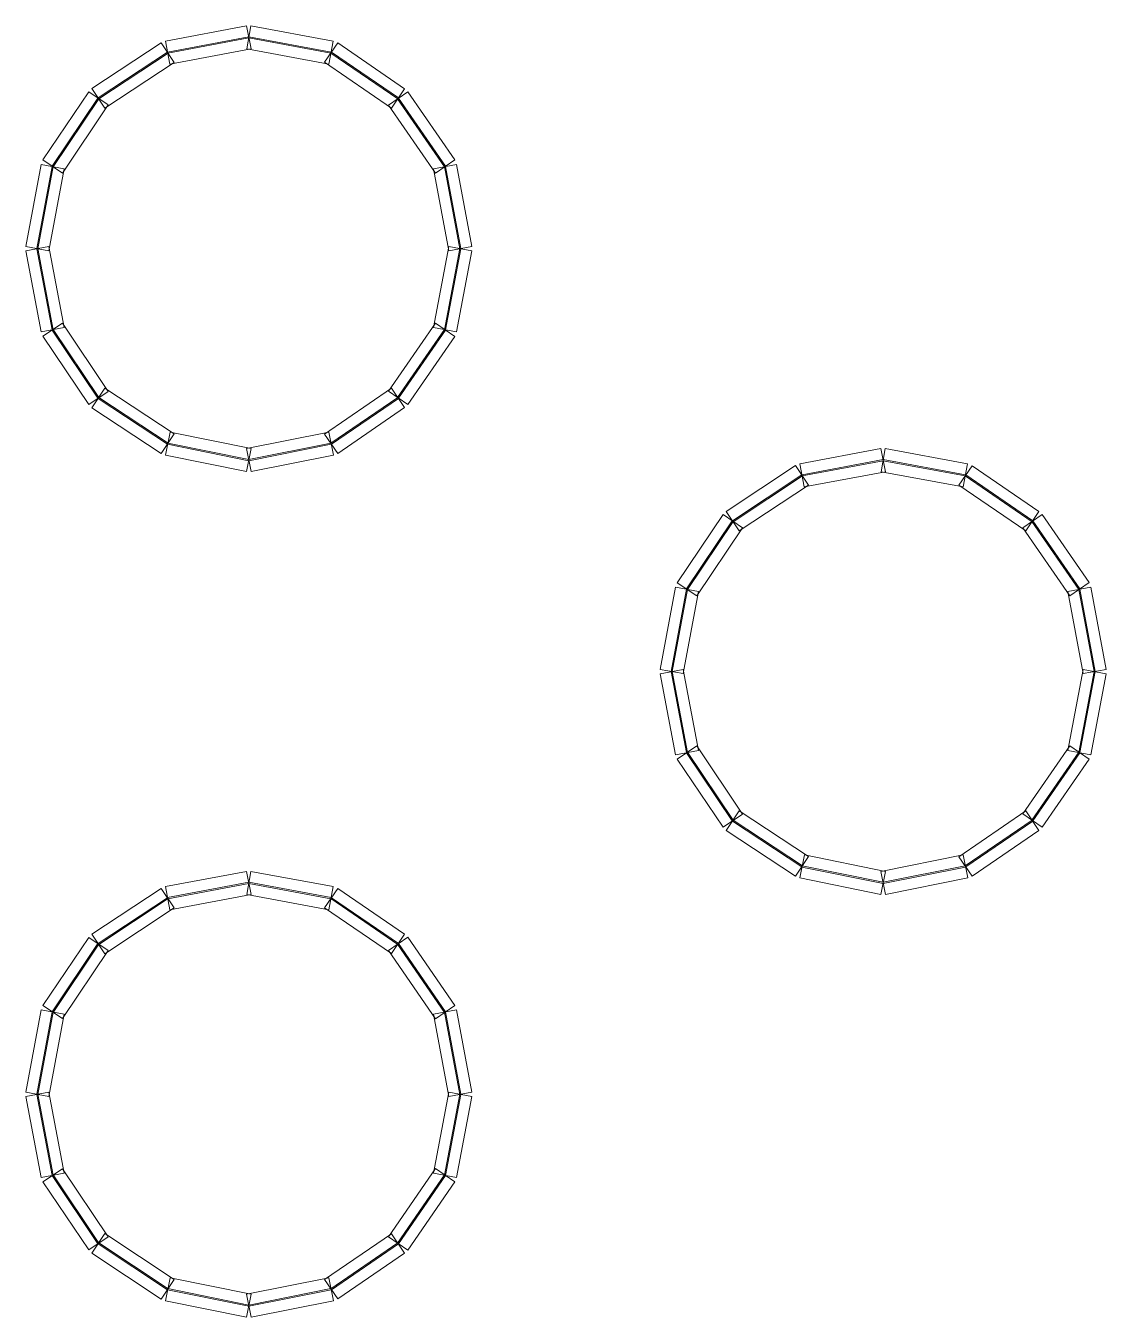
# Model space of a CAD drawing. Header units: millimetres. Extents: x -200 to 200, y -162 to 219.
# Drawn here: x 152.11 to 176.44, y -57.4 to -28.31 of the extents above; entities that cross this region are included whole.
import ezdxf

# ---------------------------------------------------------------- set-up
doc = ezdxf.new("R2010")
doc.units = ezdxf.units.MM
doc.header["$MEASUREMENT"] = 0

msp = doc.modelspace()

# ---------------------------------------------------------------- linework, layer by layer
at = {"color": 4, "lineweight": 5}
for points in [[(157.0835, -28.3096), (157.0835, -28.3096), (157.1814, -28.8295), (157.1814, -28.8295), (157.1814, -28.8295), (157.1814, -28.8295), (155.3562, -29.1734), (155.3562, -29.1734), (155.3562, -29.1734), (155.3562, -29.1734), (155.2582, -28.6535), (155.2582, -28.6535), (155.2582, -28.6535), (155.2582, -28.6535), (157.0835, -28.3096), (157.0835, -28.3096)], [(159.0325, -28.6534), (159.0325, -28.6534), (158.9359, -29.1735), (158.9359, -29.1735), (158.9359, -29.1735), (158.9359, -29.1735), (157.0842, -28.8296), (157.0842, -28.8296), (157.0842, -28.8296), (157.0842, -28.8296), (157.1808, -28.3095), (157.1808, -28.3095), (157.1808, -28.3095), (157.1808, -28.3095), (159.0325, -28.6534), (159.0325, -28.6534)], [(155.1613, -28.6928), (155.1613, -28.6928), (155.4531, -29.1341), (155.4531, -29.1341), (155.4531, -29.1341), (155.4531, -29.1341), (153.8923, -30.1658), (153.8923, -30.1658), (153.8923, -30.1658), (153.8923, -30.1658), (153.6006, -29.7244), (153.6006, -29.7244), (153.6006, -29.7244), (153.6006, -29.7244), (155.1613, -28.6928), (155.1613, -28.6928)], [(157.13, -28.5566), (157.13, -28.5566), (157.1349, -28.5826), (157.1349, -28.5826), (157.1349, -28.5826), (157.1349, -28.5826), (155.3096, -28.9264), (155.3096, -28.9264), (155.3096, -28.9264), (155.3096, -28.9264), (155.3047, -28.9005), (155.3047, -28.9005), (155.3047, -28.9005), (155.3047, -28.9005), (157.13, -28.5566), (157.13, -28.5566)], [(158.9866, -28.9004), (158.9866, -28.9004), (158.9818, -28.9265), (158.9818, -28.9265), (158.9818, -28.9265), (158.9818, -28.9265), (157.1301, -28.5826), (157.1301, -28.5826), (157.1301, -28.5826), (157.1301, -28.5826), (157.1349, -28.5566), (157.1349, -28.5566), (157.1349, -28.5566), (157.1349, -28.5566), (158.9866, -28.9004), (158.9866, -28.9004)], [(160.6414, -29.7268), (160.6414, -29.7268), (160.3427, -30.1634), (160.3427, -30.1634), (160.3427, -30.1634), (160.3427, -30.1634), (158.8348, -29.1318), (158.8348, -29.1318), (158.8348, -29.1318), (158.8348, -29.1318), (159.1336, -28.6951), (159.1336, -28.6951), (159.1336, -28.6951), (159.1336, -28.6951), (160.6414, -29.7268), (160.6414, -29.7268)], [(155.2999, -28.9024), (155.2999, -28.9024), (155.3145, -28.9245), (155.3145, -28.9245), (155.3145, -28.9245), (155.3145, -28.9245), (153.7537, -29.9562), (153.7537, -29.9562), (153.7537, -29.9562), (153.7537, -29.9562), (153.7392, -29.9341), (153.7392, -29.9341), (153.7392, -29.9341), (153.7392, -29.9341), (155.2999, -28.9024), (155.2999, -28.9024)], [(160.4995, -29.9342), (160.4995, -29.9342), (160.4846, -29.956), (160.4846, -29.956), (160.4846, -29.956), (160.4846, -29.956), (158.9767, -28.9244), (158.9767, -28.9244), (158.9767, -28.9244), (158.9767, -28.9244), (158.9917, -28.9025), (158.9917, -28.9025), (158.9917, -28.9025), (158.9917, -28.9025), (160.4995, -29.9342), (160.4995, -29.9342)], [(153.5269, -29.7975), (153.5269, -29.7975), (153.966, -30.0927), (153.966, -30.0927), (153.966, -30.0927), (153.966, -30.0927), (152.9343, -31.627), (152.9343, -31.627), (152.9343, -31.627), (152.9343, -31.627), (152.4952, -31.3318), (152.4952, -31.3318), (152.4952, -31.3318), (152.4952, -31.3318), (153.5269, -29.7975), (153.5269, -29.7975)], [(153.7355, -29.9377), (153.7355, -29.9377), (153.7574, -29.9525), (153.7574, -29.9525), (153.7574, -29.9525), (153.7574, -29.9525), (152.7257, -31.4868), (152.7257, -31.4868), (152.7257, -31.4868), (152.7257, -31.4868), (152.7038, -31.472), (152.7038, -31.472), (152.7038, -31.472), (152.7038, -31.472), (153.7355, -29.9377), (153.7355, -29.9377)], [(161.7679, -31.3292), (161.7679, -31.3292), (161.3324, -31.6296), (161.3324, -31.6296), (161.3324, -31.6296), (161.3324, -31.6296), (160.2743, -30.0953), (160.2743, -30.0953), (160.2743, -30.0953), (160.2743, -30.0953), (160.7098, -29.7949), (160.7098, -29.7949), (160.7098, -29.7949), (160.7098, -29.7949), (161.7679, -31.3292), (161.7679, -31.3292)], [(161.5611, -31.4719), (161.5611, -31.4719), (161.5393, -31.4869), (161.5393, -31.4869), (161.5393, -31.4869), (161.5393, -31.4869), (160.4811, -29.9526), (160.4811, -29.9526), (160.4811, -29.9526), (160.4811, -29.9526), (160.5029, -29.9376), (160.5029, -29.9376), (160.5029, -29.9376), (160.5029, -29.9376), (161.5611, -31.4719), (161.5611, -31.4719)], [(152.4547, -31.4311), (152.4547, -31.4311), (152.9749, -31.5277), (152.9749, -31.5277), (152.9749, -31.5277), (152.9749, -31.5277), (152.631, -33.3795), (152.631, -33.3795), (152.631, -33.3795), (152.631, -33.3795), (152.1108, -33.2828), (152.1108, -33.2828), (152.1108, -33.2828), (152.1108, -33.2828), (152.4547, -31.4311), (152.4547, -31.4311)], [(152.7018, -31.477), (152.7018, -31.477), (152.7278, -31.4818), (152.7278, -31.4818), (152.7278, -31.4818), (152.7278, -31.4818), (152.3839, -33.3336), (152.3839, -33.3336), (152.3839, -33.3336), (152.3839, -33.3336), (152.3579, -33.3287), (152.3579, -33.3287), (152.3579, -33.3287), (152.3579, -33.3287), (152.7018, -31.477), (152.7018, -31.477)], [(162.1541, -33.2828), (162.1541, -33.2828), (161.634, -33.3795), (161.634, -33.3795), (161.634, -33.3795), (161.634, -33.3795), (161.2901, -31.5277), (161.2901, -31.5277), (161.2901, -31.5277), (161.2901, -31.5277), (161.8102, -31.4311), (161.8102, -31.4311), (161.8102, -31.4311), (161.8102, -31.4311), (162.1541, -33.2828), (162.1541, -33.2828)], [(161.9071, -33.3287), (161.9071, -33.3287), (161.8811, -33.3336), (161.8811, -33.3336), (161.8811, -33.3336), (161.8811, -33.3336), (161.5372, -31.4818), (161.5372, -31.4818), (161.5372, -31.4818), (161.5372, -31.4818), (161.5632, -31.477), (161.5632, -31.477), (161.5632, -31.477), (161.5632, -31.477), (161.9071, -33.3287), (161.9071, -33.3287)], [(152.1109, -33.3801), (152.1109, -33.3801), (152.6308, -33.2822), (152.6308, -33.2822), (152.6308, -33.2822), (152.6308, -33.2822), (152.9747, -35.1074), (152.9747, -35.1074), (152.9747, -35.1074), (152.9747, -35.1074), (152.4548, -35.2054), (152.4548, -35.2054), (152.4548, -35.2054), (152.4548, -35.2054), (152.1109, -33.3801), (152.1109, -33.3801)], [(152.3579, -33.3336), (152.3579, -33.3336), (152.3839, -33.3287), (152.3839, -33.3287), (152.3839, -33.3287), (152.3839, -33.3287), (152.7278, -35.154), (152.7278, -35.154), (152.7278, -35.154), (152.7278, -35.154), (152.7018, -35.1589), (152.7018, -35.1589), (152.7018, -35.1589), (152.7018, -35.1589), (152.3579, -33.3336), (152.3579, -33.3336)], [(161.8101, -35.2054), (161.8101, -35.2054), (161.2902, -35.1074), (161.2902, -35.1074), (161.2902, -35.1074), (161.2902, -35.1074), (161.6341, -33.2822), (161.6341, -33.2822), (161.6341, -33.2822), (161.6341, -33.2822), (162.154, -33.3801), (162.154, -33.3801), (162.154, -33.3801), (162.154, -33.3801), (161.8101, -35.2054), (161.8101, -35.2054)], [(161.5632, -35.1589), (161.5632, -35.1589), (161.5372, -35.154), (161.5372, -35.154), (161.5372, -35.154), (161.5372, -35.154), (161.8811, -33.3287), (161.8811, -33.3287), (161.8811, -33.3287), (161.8811, -33.3287), (161.9071, -33.3336), (161.9071, -33.3336), (161.9071, -33.3336), (161.9071, -33.3336), (161.5632, -35.1589), (161.5632, -35.1589)], [(152.4952, -35.304), (152.4952, -35.304), (152.9343, -35.0088), (152.9343, -35.0088), (152.9343, -35.0088), (152.9343, -35.0088), (153.966, -36.5431), (153.966, -36.5431), (153.966, -36.5431), (153.966, -36.5431), (153.5269, -36.8383), (153.5269, -36.8383), (153.5269, -36.8383), (153.5269, -36.8383), (152.4952, -35.304), (152.4952, -35.304)], [(152.7038, -35.1638), (152.7038, -35.1638), (152.7257, -35.149), (152.7257, -35.149), (152.7257, -35.149), (152.7257, -35.149), (153.7574, -36.6833), (153.7574, -36.6833), (153.7574, -36.6833), (153.7574, -36.6833), (153.7355, -36.6981), (153.7355, -36.6981), (153.7355, -36.6981), (153.7355, -36.6981), (152.7038, -35.1638), (152.7038, -35.1638)], [(160.7098, -36.8409), (160.7098, -36.8409), (160.2743, -36.5405), (160.2743, -36.5405), (160.2743, -36.5405), (160.2743, -36.5405), (161.3324, -35.0062), (161.3324, -35.0062), (161.3324, -35.0062), (161.3324, -35.0062), (161.7679, -35.3066), (161.7679, -35.3066), (161.7679, -35.3066), (161.7679, -35.3066), (160.7098, -36.8409), (160.7098, -36.8409)], [(160.5029, -36.6982), (160.5029, -36.6982), (160.4811, -36.6832), (160.4811, -36.6832), (160.4811, -36.6832), (160.4811, -36.6832), (161.5393, -35.1489), (161.5393, -35.1489), (161.5393, -35.1489), (161.5393, -35.1489), (161.5611, -35.1639), (161.5611, -35.1639), (161.5611, -35.1639), (161.5611, -35.1639), (160.5029, -36.6982), (160.5029, -36.6982)], [(153.6006, -36.9114), (153.6006, -36.9114), (153.8923, -36.47), (153.8923, -36.47), (153.8923, -36.47), (153.8923, -36.47), (155.4531, -37.5017), (155.4531, -37.5017), (155.4531, -37.5017), (155.4531, -37.5017), (155.1613, -37.9431), (155.1613, -37.9431), (155.1613, -37.9431), (155.1613, -37.9431), (153.6006, -36.9114), (153.6006, -36.9114)], [(159.1336, -37.9407), (159.1336, -37.9407), (158.8348, -37.5041), (158.8348, -37.5041), (158.8348, -37.5041), (158.8348, -37.5041), (160.3427, -36.4724), (160.3427, -36.4724), (160.3427, -36.4724), (160.3427, -36.4724), (160.6414, -36.909), (160.6414, -36.909), (160.6414, -36.909), (160.6414, -36.909), (159.1336, -37.9407), (159.1336, -37.9407)], [(153.7392, -36.7018), (153.7392, -36.7018), (153.7537, -36.6797), (153.7537, -36.6797), (153.7537, -36.6797), (153.7537, -36.6797), (155.3145, -37.7114), (155.3145, -37.7114), (155.3145, -37.7114), (155.3145, -37.7114), (155.2999, -37.7334), (155.2999, -37.7334), (155.2999, -37.7334), (155.2999, -37.7334), (153.7392, -36.7018), (153.7392, -36.7018)], [(158.9917, -37.7333), (158.9917, -37.7333), (158.9767, -37.7115), (158.9767, -37.7115), (158.9767, -37.7115), (158.9767, -37.7115), (160.4846, -36.6798), (160.4846, -36.6798), (160.4846, -36.6798), (160.4846, -36.6798), (160.4995, -36.7016), (160.4995, -36.7016), (160.4995, -36.7016), (160.4995, -36.7016), (158.9917, -37.7333), (158.9917, -37.7333)], [(155.2546, -37.9816), (155.2546, -37.9816), (155.3598, -37.4631), (155.3598, -37.4631), (155.3598, -37.4631), (155.3598, -37.4631), (157.1851, -37.8335), (157.1851, -37.8335), (157.1851, -37.8335), (157.1851, -37.8335), (157.0799, -38.352), (157.0799, -38.352), (157.0799, -38.352), (157.0799, -38.352), (155.2546, -37.9816), (155.2546, -37.9816)], [(157.1843, -38.3521), (157.1843, -38.3521), (157.0806, -37.8333), (157.0806, -37.8333), (157.0806, -37.8333), (157.0806, -37.8333), (158.9323, -37.463), (158.9323, -37.463), (158.9323, -37.463), (158.9323, -37.463), (159.0361, -37.9818), (159.0361, -37.9818), (159.0361, -37.9818), (159.0361, -37.9818), (157.1843, -38.3521), (157.1843, -38.3521)], [(155.3046, -37.7354), (155.3046, -37.7354), (155.3098, -37.7094), (155.3098, -37.7094), (155.3098, -37.7094), (155.3098, -37.7094), (157.1351, -38.0798), (157.1351, -38.0798), (157.1351, -38.0798), (157.1351, -38.0798), (157.1298, -38.1057), (157.1298, -38.1057), (157.1298, -38.1057), (157.1298, -38.1057), (155.3046, -37.7354), (155.3046, -37.7354)], [(157.1351, -38.1057), (157.1351, -38.1057), (157.1299, -38.0798), (157.1299, -38.0798), (157.1299, -38.0798), (157.1299, -38.0798), (158.9816, -37.7094), (158.9816, -37.7094), (158.9816, -37.7094), (158.9816, -37.7094), (158.9868, -37.7354), (158.9868, -37.7354), (158.9868, -37.7354), (158.9868, -37.7354), (157.1351, -38.1057), (157.1351, -38.1057)], [(171.3683, -37.8328), (171.3683, -37.8328), (171.4662, -38.3527), (171.4662, -38.3527), (171.4662, -38.3527), (171.4662, -38.3527), (169.6409, -38.6966), (169.6409, -38.6966), (169.6409, -38.6966), (169.6409, -38.6966), (169.543, -38.1767), (169.543, -38.1767), (169.543, -38.1767), (169.543, -38.1767), (171.3683, -37.8328), (171.3683, -37.8328)], [(171.4148, -38.0797), (171.4148, -38.0797), (171.4197, -38.1057), (171.4197, -38.1057), (171.4197, -38.1057), (171.4197, -38.1057), (169.5944, -38.4496), (169.5944, -38.4496), (169.5944, -38.4496), (169.5944, -38.4496), (169.5895, -38.4236), (169.5895, -38.4236), (169.5895, -38.4236), (169.5895, -38.4236), (171.4148, -38.0797), (171.4148, -38.0797)], [(173.3173, -38.1765), (173.3173, -38.1765), (173.2207, -38.6967), (173.2207, -38.6967), (173.2207, -38.6967), (173.2207, -38.6967), (171.3689, -38.3528), (171.3689, -38.3528), (171.3689, -38.3528), (171.3689, -38.3528), (171.4655, -37.8327), (171.4655, -37.8327), (171.4655, -37.8327), (171.4655, -37.8327), (173.3173, -38.1765), (173.3173, -38.1765)], [(173.2714, -38.4236), (173.2714, -38.4236), (173.2665, -38.4496), (173.2665, -38.4496), (173.2665, -38.4496), (173.2665, -38.4496), (171.4148, -38.1057), (171.4148, -38.1057), (171.4148, -38.1057), (171.4148, -38.1057), (171.4196, -38.0797), (171.4196, -38.0797), (171.4196, -38.0797), (171.4196, -38.0797), (173.2714, -38.4236), (173.2714, -38.4236)], [(169.4461, -38.216), (169.4461, -38.216), (169.7378, -38.6573), (169.7378, -38.6573), (169.7378, -38.6573), (169.7378, -38.6573), (168.1771, -39.689), (168.1771, -39.689), (168.1771, -39.689), (168.1771, -39.689), (167.8853, -39.2476), (167.8853, -39.2476), (167.8853, -39.2476), (167.8853, -39.2476), (169.4461, -38.216), (169.4461, -38.216)], [(174.9262, -39.25), (174.9262, -39.25), (174.6274, -39.6866), (174.6274, -39.6866), (174.6274, -39.6866), (174.6274, -39.6866), (173.1196, -38.655), (173.1196, -38.655), (173.1196, -38.655), (173.1196, -38.655), (173.4183, -38.2183), (173.4183, -38.2183), (173.4183, -38.2183), (173.4183, -38.2183), (174.9262, -39.25), (174.9262, -39.25)], [(169.5847, -38.4256), (169.5847, -38.4256), (169.5993, -38.4477), (169.5993, -38.4477), (169.5993, -38.4477), (169.5993, -38.4477), (168.0385, -39.4793), (168.0385, -39.4793), (168.0385, -39.4793), (168.0385, -39.4793), (168.0239, -39.4573), (168.0239, -39.4573), (168.0239, -39.4573), (168.0239, -39.4573), (169.5847, -38.4256), (169.5847, -38.4256)], [(174.7843, -39.4574), (174.7843, -39.4574), (174.7693, -39.4792), (174.7693, -39.4792), (174.7693, -39.4792), (174.7693, -39.4792), (173.2615, -38.4476), (173.2615, -38.4476), (173.2615, -38.4476), (173.2615, -38.4476), (173.2764, -38.4257), (173.2764, -38.4257), (173.2764, -38.4257), (173.2764, -38.4257), (174.7843, -39.4574), (174.7843, -39.4574)], [(167.8117, -39.3207), (167.8117, -39.3207), (168.2507, -39.6159), (168.2507, -39.6159), (168.2507, -39.6159), (168.2507, -39.6159), (167.2191, -41.1502), (167.2191, -41.1502), (167.2191, -41.1502), (167.2191, -41.1502), (166.78, -40.855), (166.78, -40.855), (166.78, -40.855), (166.78, -40.855), (167.8117, -39.3207), (167.8117, -39.3207)], [(168.0202, -39.4609), (168.0202, -39.4609), (168.0422, -39.4757), (168.0422, -39.4757), (168.0422, -39.4757), (168.0422, -39.4757), (167.0105, -41.01), (167.0105, -41.01), (167.0105, -41.01), (167.0105, -41.01), (166.9886, -40.9952), (166.9886, -40.9952), (166.9886, -40.9952), (166.9886, -40.9952), (168.0202, -39.4609), (168.0202, -39.4609)], [(176.0527, -40.8524), (176.0527, -40.8524), (175.6172, -41.1528), (175.6172, -41.1528), (175.6172, -41.1528), (175.6172, -41.1528), (174.559, -39.6185), (174.559, -39.6185), (174.559, -39.6185), (174.559, -39.6185), (174.9946, -39.3181), (174.9946, -39.3181), (174.9946, -39.3181), (174.9946, -39.3181), (176.0527, -40.8524), (176.0527, -40.8524)], [(175.8458, -40.9951), (175.8458, -40.9951), (175.824, -41.0101), (175.824, -41.0101), (175.824, -41.0101), (175.824, -41.0101), (174.7659, -39.4758), (174.7659, -39.4758), (174.7659, -39.4758), (174.7659, -39.4758), (174.7877, -39.4608), (174.7877, -39.4608), (174.7877, -39.4608), (174.7877, -39.4608), (175.8458, -40.9951), (175.8458, -40.9951)], [(166.7395, -40.9543), (166.7395, -40.9543), (167.2596, -41.0509), (167.2596, -41.0509), (167.2596, -41.0509), (167.2596, -41.0509), (166.9157, -42.9026), (166.9157, -42.9026), (166.9157, -42.9026), (166.9157, -42.9026), (166.3956, -42.806), (166.3956, -42.806), (166.3956, -42.806), (166.3956, -42.806), (166.7395, -40.9543), (166.7395, -40.9543)], [(166.9865, -41.0002), (166.9865, -41.0002), (167.0125, -41.005), (167.0125, -41.005), (167.0125, -41.005), (167.0125, -41.005), (166.6686, -42.8567), (166.6686, -42.8567), (166.6686, -42.8567), (166.6686, -42.8567), (166.6426, -42.8519), (166.6426, -42.8519), (166.6426, -42.8519), (166.6426, -42.8519), (166.9865, -41.0002), (166.9865, -41.0002)], [(176.4389, -42.806), (176.4389, -42.806), (175.9187, -42.9026), (175.9187, -42.9026), (175.9187, -42.9026), (175.9187, -42.9026), (175.5748, -41.0509), (175.5748, -41.0509), (175.5748, -41.0509), (175.5748, -41.0509), (176.095, -40.9543), (176.095, -40.9543), (176.095, -40.9543), (176.095, -40.9543), (176.4389, -42.806), (176.4389, -42.806)], [(176.1918, -42.8519), (176.1918, -42.8519), (176.1658, -42.8567), (176.1658, -42.8567), (176.1658, -42.8567), (176.1658, -42.8567), (175.8219, -41.005), (175.8219, -41.005), (175.8219, -41.005), (175.8219, -41.005), (175.8479, -41.0002), (175.8479, -41.0002), (175.8479, -41.0002), (175.8479, -41.0002), (176.1918, -42.8519), (176.1918, -42.8519)], [(166.3957, -42.9033), (166.3957, -42.9033), (166.9156, -42.8054), (166.9156, -42.8054), (166.9156, -42.8054), (166.9156, -42.8054), (167.2595, -44.6306), (167.2595, -44.6306), (167.2595, -44.6306), (167.2595, -44.6306), (166.7396, -44.7286), (166.7396, -44.7286), (166.7396, -44.7286), (166.7396, -44.7286), (166.3957, -42.9033), (166.3957, -42.9033)], [(166.6426, -42.8568), (166.6426, -42.8568), (166.6686, -42.8519), (166.6686, -42.8519), (166.6686, -42.8519), (166.6686, -42.8519), (167.0125, -44.6772), (167.0125, -44.6772), (167.0125, -44.6772), (167.0125, -44.6772), (166.9865, -44.6821), (166.9865, -44.6821), (166.9865, -44.6821), (166.9865, -44.6821), (166.6426, -42.8568), (166.6426, -42.8568)], [(176.0949, -44.7286), (176.0949, -44.7286), (175.575, -44.6306), (175.575, -44.6306), (175.575, -44.6306), (175.575, -44.6306), (175.9189, -42.8054), (175.9189, -42.8054), (175.9189, -42.8054), (175.9189, -42.8054), (176.4388, -42.9033), (176.4388, -42.9033), (176.4388, -42.9033), (176.4388, -42.9033), (176.0949, -44.7286), (176.0949, -44.7286)], [(175.8479, -44.6821), (175.8479, -44.6821), (175.8219, -44.6772), (175.8219, -44.6772), (175.8219, -44.6772), (175.8219, -44.6772), (176.1658, -42.8519), (176.1658, -42.8519), (176.1658, -42.8519), (176.1658, -42.8519), (176.1918, -42.8568), (176.1918, -42.8568), (176.1918, -42.8568), (176.1918, -42.8568), (175.8479, -44.6821), (175.8479, -44.6821)], [(166.78, -44.8272), (166.78, -44.8272), (167.2191, -44.532), (167.2191, -44.532), (167.2191, -44.532), (167.2191, -44.532), (168.2507, -46.0663), (168.2507, -46.0663), (168.2507, -46.0663), (168.2507, -46.0663), (167.8117, -46.3615), (167.8117, -46.3615), (167.8117, -46.3615), (167.8117, -46.3615), (166.78, -44.8272), (166.78, -44.8272)], [(166.9886, -44.687), (166.9886, -44.687), (167.0105, -44.6722), (167.0105, -44.6722), (167.0105, -44.6722), (167.0105, -44.6722), (168.0422, -46.2065), (168.0422, -46.2065), (168.0422, -46.2065), (168.0422, -46.2065), (168.0202, -46.2213), (168.0202, -46.2213), (168.0202, -46.2213), (168.0202, -46.2213), (166.9886, -44.687), (166.9886, -44.687)], [(174.9946, -46.3641), (174.9946, -46.3641), (174.559, -46.0637), (174.559, -46.0637), (174.559, -46.0637), (174.559, -46.0637), (175.6172, -44.5294), (175.6172, -44.5294), (175.6172, -44.5294), (175.6172, -44.5294), (176.0527, -44.8298), (176.0527, -44.8298), (176.0527, -44.8298), (176.0527, -44.8298), (174.9946, -46.3641), (174.9946, -46.3641)], [(174.7877, -46.2214), (174.7877, -46.2214), (174.7659, -46.2064), (174.7659, -46.2064), (174.7659, -46.2064), (174.7659, -46.2064), (175.824, -44.6721), (175.824, -44.6721), (175.824, -44.6721), (175.824, -44.6721), (175.8458, -44.6871), (175.8458, -44.6871), (175.8458, -44.6871), (175.8458, -44.6871), (174.7877, -46.2214), (174.7877, -46.2214)], [(167.8853, -46.4346), (167.8853, -46.4346), (168.1771, -45.9932), (168.1771, -45.9932), (168.1771, -45.9932), (168.1771, -45.9932), (169.7378, -47.0249), (169.7378, -47.0249), (169.7378, -47.0249), (169.7378, -47.0249), (169.4461, -47.4663), (169.4461, -47.4663), (169.4461, -47.4663), (169.4461, -47.4663), (167.8853, -46.4346), (167.8853, -46.4346)], [(168.0239, -46.2249), (168.0239, -46.2249), (168.0385, -46.2029), (168.0385, -46.2029), (168.0385, -46.2029), (168.0385, -46.2029), (169.5993, -47.2345), (169.5993, -47.2345), (169.5993, -47.2345), (169.5993, -47.2345), (169.5847, -47.2566), (169.5847, -47.2566), (169.5847, -47.2566), (169.5847, -47.2566), (168.0239, -46.2249), (168.0239, -46.2249)], [(173.4183, -47.4639), (173.4183, -47.4639), (173.1196, -47.0273), (173.1196, -47.0273), (173.1196, -47.0273), (173.1196, -47.0273), (174.6274, -45.9956), (174.6274, -45.9956), (174.6274, -45.9956), (174.6274, -45.9956), (174.9262, -46.4322), (174.9262, -46.4322), (174.9262, -46.4322), (174.9262, -46.4322), (173.4183, -47.4639), (173.4183, -47.4639)], [(173.2764, -47.2565), (173.2764, -47.2565), (173.2615, -47.2347), (173.2615, -47.2347), (173.2615, -47.2347), (173.2615, -47.2347), (174.7693, -46.203), (174.7693, -46.203), (174.7693, -46.203), (174.7693, -46.203), (174.7843, -46.2248), (174.7843, -46.2248), (174.7843, -46.2248), (174.7843, -46.2248), (173.2764, -47.2565), (173.2764, -47.2565)], [(169.5394, -47.5048), (169.5394, -47.5048), (169.6446, -46.9863), (169.6446, -46.9863), (169.6446, -46.9863), (169.6446, -46.9863), (171.4698, -47.3567), (171.4698, -47.3567), (171.4698, -47.3567), (171.4698, -47.3567), (171.3646, -47.8752), (171.3646, -47.8752), (171.3646, -47.8752), (171.3646, -47.8752), (169.5394, -47.5048), (169.5394, -47.5048)], [(171.4691, -47.8753), (171.4691, -47.8753), (171.3654, -47.3565), (171.3654, -47.3565), (171.3654, -47.3565), (171.3654, -47.3565), (173.2171, -46.9862), (173.2171, -46.9862), (173.2171, -46.9862), (173.2171, -46.9862), (173.3208, -47.505), (173.3208, -47.505), (173.3208, -47.505), (173.3208, -47.505), (171.4691, -47.8753), (171.4691, -47.8753)], [(157.0835, -47.356), (157.0835, -47.356), (157.1814, -47.8759), (157.1814, -47.8759), (157.1814, -47.8759), (157.1814, -47.8759), (155.3562, -48.2198), (155.3562, -48.2198), (155.3562, -48.2198), (155.3562, -48.2198), (155.2582, -47.6999), (155.2582, -47.6999), (155.2582, -47.6999), (155.2582, -47.6999), (157.0835, -47.356), (157.0835, -47.356)], [(159.0325, -47.6997), (159.0325, -47.6997), (158.9359, -48.2199), (158.9359, -48.2199), (158.9359, -48.2199), (158.9359, -48.2199), (157.0842, -47.876), (157.0842, -47.876), (157.0842, -47.876), (157.0842, -47.876), (157.1808, -47.3558), (157.1808, -47.3558), (157.1808, -47.3558), (157.1808, -47.3558), (159.0325, -47.6997), (159.0325, -47.6997)], [(169.5893, -47.2585), (169.5893, -47.2585), (169.5946, -47.2326), (169.5946, -47.2326), (169.5946, -47.2326), (169.5946, -47.2326), (171.4199, -47.603), (171.4199, -47.603), (171.4199, -47.603), (171.4199, -47.603), (171.4146, -47.6289), (171.4146, -47.6289), (171.4146, -47.6289), (171.4146, -47.6289), (169.5893, -47.2585), (169.5893, -47.2585)], [(171.4198, -47.6289), (171.4198, -47.6289), (171.4146, -47.603), (171.4146, -47.603), (171.4146, -47.603), (171.4146, -47.603), (173.2664, -47.2326), (173.2664, -47.2326), (173.2664, -47.2326), (173.2664, -47.2326), (173.2716, -47.2586), (173.2716, -47.2586), (173.2716, -47.2586), (173.2716, -47.2586), (171.4198, -47.6289), (171.4198, -47.6289)], [(157.13, -47.6029), (157.13, -47.6029), (157.1349, -47.6289), (157.1349, -47.6289), (157.1349, -47.6289), (157.1349, -47.6289), (155.3096, -47.9728), (155.3096, -47.9728), (155.3096, -47.9728), (155.3096, -47.9728), (155.3047, -47.9468), (155.3047, -47.9468), (155.3047, -47.9468), (155.3047, -47.9468), (157.13, -47.6029), (157.13, -47.6029)], [(158.9866, -47.9468), (158.9866, -47.9468), (158.9818, -47.9728), (158.9818, -47.9728), (158.9818, -47.9728), (158.9818, -47.9728), (157.1301, -47.6289), (157.1301, -47.6289), (157.1301, -47.6289), (157.1301, -47.6289), (157.1349, -47.6029), (157.1349, -47.6029), (157.1349, -47.6029), (157.1349, -47.6029), (158.9866, -47.9468), (158.9866, -47.9468)], [(155.1613, -47.7391), (155.1613, -47.7391), (155.4531, -48.1805), (155.4531, -48.1805), (155.4531, -48.1805), (155.4531, -48.1805), (153.8923, -49.2122), (153.8923, -49.2122), (153.8923, -49.2122), (153.8923, -49.2122), (153.6006, -48.7708), (153.6006, -48.7708), (153.6006, -48.7708), (153.6006, -48.7708), (155.1613, -47.7391), (155.1613, -47.7391)], [(155.2999, -47.9488), (155.2999, -47.9488), (155.3145, -47.9709), (155.3145, -47.9709), (155.3145, -47.9709), (155.3145, -47.9709), (153.7537, -49.0025), (153.7537, -49.0025), (153.7537, -49.0025), (153.7537, -49.0025), (153.7392, -48.9805), (153.7392, -48.9805), (153.7392, -48.9805), (153.7392, -48.9805), (155.2999, -47.9488), (155.2999, -47.9488)], [(160.6414, -48.7732), (160.6414, -48.7732), (160.3427, -49.2098), (160.3427, -49.2098), (160.3427, -49.2098), (160.3427, -49.2098), (158.8348, -48.1781), (158.8348, -48.1781), (158.8348, -48.1781), (158.8348, -48.1781), (159.1336, -47.7415), (159.1336, -47.7415), (159.1336, -47.7415), (159.1336, -47.7415), (160.6414, -48.7732), (160.6414, -48.7732)], [(160.4995, -48.9806), (160.4995, -48.9806), (160.4846, -49.0024), (160.4846, -49.0024), (160.4846, -49.0024), (160.4846, -49.0024), (158.9767, -47.9707), (158.9767, -47.9707), (158.9767, -47.9707), (158.9767, -47.9707), (158.9917, -47.9489), (158.9917, -47.9489), (158.9917, -47.9489), (158.9917, -47.9489), (160.4995, -48.9806), (160.4995, -48.9806)], [(153.5269, -48.8439), (153.5269, -48.8439), (153.966, -49.1391), (153.966, -49.1391), (153.966, -49.1391), (153.966, -49.1391), (152.9343, -50.6734), (152.9343, -50.6734), (152.9343, -50.6734), (152.9343, -50.6734), (152.4952, -50.3782), (152.4952, -50.3782), (152.4952, -50.3782), (152.4952, -50.3782), (153.5269, -48.8439), (153.5269, -48.8439)], [(161.7679, -50.3756), (161.7679, -50.3756), (161.3324, -50.676), (161.3324, -50.676), (161.3324, -50.676), (161.3324, -50.676), (160.2743, -49.1417), (160.2743, -49.1417), (160.2743, -49.1417), (160.2743, -49.1417), (160.7098, -48.8413), (160.7098, -48.8413), (160.7098, -48.8413), (160.7098, -48.8413), (161.7679, -50.3756), (161.7679, -50.3756)], [(153.7355, -48.9841), (153.7355, -48.9841), (153.7574, -48.9989), (153.7574, -48.9989), (153.7574, -48.9989), (153.7574, -48.9989), (152.7257, -50.5332), (152.7257, -50.5332), (152.7257, -50.5332), (152.7257, -50.5332), (152.7038, -50.5184), (152.7038, -50.5184), (152.7038, -50.5184), (152.7038, -50.5184), (153.7355, -48.9841), (153.7355, -48.9841)], [(161.5611, -50.5183), (161.5611, -50.5183), (161.5393, -50.5333), (161.5393, -50.5333), (161.5393, -50.5333), (161.5393, -50.5333), (160.4811, -48.999), (160.4811, -48.999), (160.4811, -48.999), (160.4811, -48.999), (160.5029, -48.984), (160.5029, -48.984), (160.5029, -48.984), (160.5029, -48.984), (161.5611, -50.5183), (161.5611, -50.5183)], [(152.4547, -50.4775), (152.4547, -50.4775), (152.9749, -50.5741), (152.9749, -50.5741), (152.9749, -50.5741), (152.9749, -50.5741), (152.631, -52.4258), (152.631, -52.4258), (152.631, -52.4258), (152.631, -52.4258), (152.1108, -52.3292), (152.1108, -52.3292), (152.1108, -52.3292), (152.1108, -52.3292), (152.4547, -50.4775), (152.4547, -50.4775)], [(152.7018, -50.5234), (152.7018, -50.5234), (152.7278, -50.5282), (152.7278, -50.5282), (152.7278, -50.5282), (152.7278, -50.5282), (152.3839, -52.3799), (152.3839, -52.3799), (152.3839, -52.3799), (152.3839, -52.3799), (152.3579, -52.3751), (152.3579, -52.3751), (152.3579, -52.3751), (152.3579, -52.3751), (152.7018, -50.5234), (152.7018, -50.5234)], [(162.1541, -52.3292), (162.1541, -52.3292), (161.634, -52.4258), (161.634, -52.4258), (161.634, -52.4258), (161.634, -52.4258), (161.2901, -50.5741), (161.2901, -50.5741), (161.2901, -50.5741), (161.2901, -50.5741), (161.8102, -50.4775), (161.8102, -50.4775), (161.8102, -50.4775), (161.8102, -50.4775), (162.1541, -52.3292), (162.1541, -52.3292)], [(161.9071, -52.3751), (161.9071, -52.3751), (161.8811, -52.3799), (161.8811, -52.3799), (161.8811, -52.3799), (161.8811, -52.3799), (161.5372, -50.5282), (161.5372, -50.5282), (161.5372, -50.5282), (161.5372, -50.5282), (161.5632, -50.5234), (161.5632, -50.5234), (161.5632, -50.5234), (161.5632, -50.5234), (161.9071, -52.3751), (161.9071, -52.3751)], [(152.1109, -52.4265), (152.1109, -52.4265), (152.6308, -52.3285), (152.6308, -52.3285), (152.6308, -52.3285), (152.6308, -52.3285), (152.9747, -54.1538), (152.9747, -54.1538), (152.9747, -54.1538), (152.9747, -54.1538), (152.4548, -54.2518), (152.4548, -54.2518), (152.4548, -54.2518), (152.4548, -54.2518), (152.1109, -52.4265), (152.1109, -52.4265)], [(161.8101, -54.2518), (161.8101, -54.2518), (161.2902, -54.1538), (161.2902, -54.1538), (161.2902, -54.1538), (161.2902, -54.1538), (161.6341, -52.3285), (161.6341, -52.3285), (161.6341, -52.3285), (161.6341, -52.3285), (162.154, -52.4265), (162.154, -52.4265), (162.154, -52.4265), (162.154, -52.4265), (161.8101, -54.2518), (161.8101, -54.2518)], [(152.3579, -52.38), (152.3579, -52.38), (152.3839, -52.3751), (152.3839, -52.3751), (152.3839, -52.3751), (152.3839, -52.3751), (152.7278, -54.2003), (152.7278, -54.2003), (152.7278, -54.2003), (152.7278, -54.2003), (152.7018, -54.2052), (152.7018, -54.2052), (152.7018, -54.2052), (152.7018, -54.2052), (152.3579, -52.38), (152.3579, -52.38)], [(161.5632, -54.2052), (161.5632, -54.2052), (161.5372, -54.2003), (161.5372, -54.2003), (161.5372, -54.2003), (161.5372, -54.2003), (161.8811, -52.3751), (161.8811, -52.3751), (161.8811, -52.3751), (161.8811, -52.3751), (161.9071, -52.38), (161.9071, -52.38), (161.9071, -52.38), (161.9071, -52.38), (161.5632, -54.2052), (161.5632, -54.2052)], [(152.4952, -54.3504), (152.4952, -54.3504), (152.9343, -54.0552), (152.9343, -54.0552), (152.9343, -54.0552), (152.9343, -54.0552), (153.966, -55.5895), (153.966, -55.5895), (153.966, -55.5895), (153.966, -55.5895), (153.5269, -55.8847), (153.5269, -55.8847), (153.5269, -55.8847), (153.5269, -55.8847), (152.4952, -54.3504), (152.4952, -54.3504)], [(160.7098, -55.8873), (160.7098, -55.8873), (160.2743, -55.5869), (160.2743, -55.5869), (160.2743, -55.5869), (160.2743, -55.5869), (161.3324, -54.0526), (161.3324, -54.0526), (161.3324, -54.0526), (161.3324, -54.0526), (161.7679, -54.353), (161.7679, -54.353), (161.7679, -54.353), (161.7679, -54.353), (160.7098, -55.8873), (160.7098, -55.8873)], [(152.7038, -54.2102), (152.7038, -54.2102), (152.7257, -54.1954), (152.7257, -54.1954), (152.7257, -54.1954), (152.7257, -54.1954), (153.7574, -55.7297), (153.7574, -55.7297), (153.7574, -55.7297), (153.7574, -55.7297), (153.7355, -55.7445), (153.7355, -55.7445), (153.7355, -55.7445), (153.7355, -55.7445), (152.7038, -54.2102), (152.7038, -54.2102)], [(160.5029, -55.7446), (160.5029, -55.7446), (160.4811, -55.7296), (160.4811, -55.7296), (160.4811, -55.7296), (160.4811, -55.7296), (161.5393, -54.1953), (161.5393, -54.1953), (161.5393, -54.1953), (161.5393, -54.1953), (161.5611, -54.2103), (161.5611, -54.2103), (161.5611, -54.2103), (161.5611, -54.2103), (160.5029, -55.7446), (160.5029, -55.7446)], [(153.6006, -55.9578), (153.6006, -55.9578), (153.8923, -55.5164), (153.8923, -55.5164), (153.8923, -55.5164), (153.8923, -55.5164), (155.4531, -56.5481), (155.4531, -56.5481), (155.4531, -56.5481), (155.4531, -56.5481), (155.1613, -56.9894), (155.1613, -56.9894), (155.1613, -56.9894), (155.1613, -56.9894), (153.6006, -55.9578), (153.6006, -55.9578)], [(159.1336, -56.9871), (159.1336, -56.9871), (158.8348, -56.5504), (158.8348, -56.5504), (158.8348, -56.5504), (158.8348, -56.5504), (160.3427, -55.5188), (160.3427, -55.5188), (160.3427, -55.5188), (160.3427, -55.5188), (160.6414, -55.9554), (160.6414, -55.9554), (160.6414, -55.9554), (160.6414, -55.9554), (159.1336, -56.9871), (159.1336, -56.9871)], [(153.7392, -55.7481), (153.7392, -55.7481), (153.7537, -55.7261), (153.7537, -55.7261), (153.7537, -55.7261), (153.7537, -55.7261), (155.3145, -56.7577), (155.3145, -56.7577), (155.3145, -56.7577), (155.3145, -56.7577), (155.2999, -56.7798), (155.2999, -56.7798), (155.2999, -56.7798), (155.2999, -56.7798), (153.7392, -55.7481), (153.7392, -55.7481)], [(158.9917, -56.7797), (158.9917, -56.7797), (158.9767, -56.7579), (158.9767, -56.7579), (158.9767, -56.7579), (158.9767, -56.7579), (160.4846, -55.7262), (160.4846, -55.7262), (160.4846, -55.7262), (160.4846, -55.7262), (160.4995, -55.748), (160.4995, -55.748), (160.4995, -55.748), (160.4995, -55.748), (158.9917, -56.7797), (158.9917, -56.7797)], [(155.2546, -57.028), (155.2546, -57.028), (155.3598, -56.5095), (155.3598, -56.5095), (155.3598, -56.5095), (155.3598, -56.5095), (157.1851, -56.8799), (157.1851, -56.8799), (157.1851, -56.8799), (157.1851, -56.8799), (157.0799, -57.3984), (157.0799, -57.3984), (157.0799, -57.3984), (157.0799, -57.3984), (155.2546, -57.028), (155.2546, -57.028)], [(157.1843, -57.3985), (157.1843, -57.3985), (157.0806, -56.8797), (157.0806, -56.8797), (157.0806, -56.8797), (157.0806, -56.8797), (158.9323, -56.5094), (158.9323, -56.5094), (158.9323, -56.5094), (158.9323, -56.5094), (159.0361, -57.0282), (159.0361, -57.0282), (159.0361, -57.0282), (159.0361, -57.0282), (157.1843, -57.3985), (157.1843, -57.3985)], [(155.3046, -56.7817), (155.3046, -56.7817), (155.3098, -56.7558), (155.3098, -56.7558), (155.3098, -56.7558), (155.3098, -56.7558), (157.1351, -57.1261), (157.1351, -57.1261), (157.1351, -57.1261), (157.1351, -57.1261), (157.1298, -57.1521), (157.1298, -57.1521), (157.1298, -57.1521), (157.1298, -57.1521), (155.3046, -56.7817), (155.3046, -56.7817)], [(157.1351, -57.1521), (157.1351, -57.1521), (157.1299, -57.1261), (157.1299, -57.1261), (157.1299, -57.1261), (157.1299, -57.1261), (158.9816, -56.7558), (158.9816, -56.7558), (158.9816, -56.7558), (158.9816, -56.7558), (158.9868, -56.7817), (158.9868, -56.7817), (158.9868, -56.7817), (158.9868, -56.7817), (157.1351, -57.1521), (157.1351, -57.1521)]]:
    msp.add_open_spline(points, degree=3, knots=[0, 0, 0, 0, 0.25, 0.25, 0.25, 0.25, 0.5, 0.5, 0.5, 0.5, 0.75, 0.75, 0.75, 0.75, 1, 1, 1, 1], dxfattribs=at)

doc.saveas('drawing.dxf')
